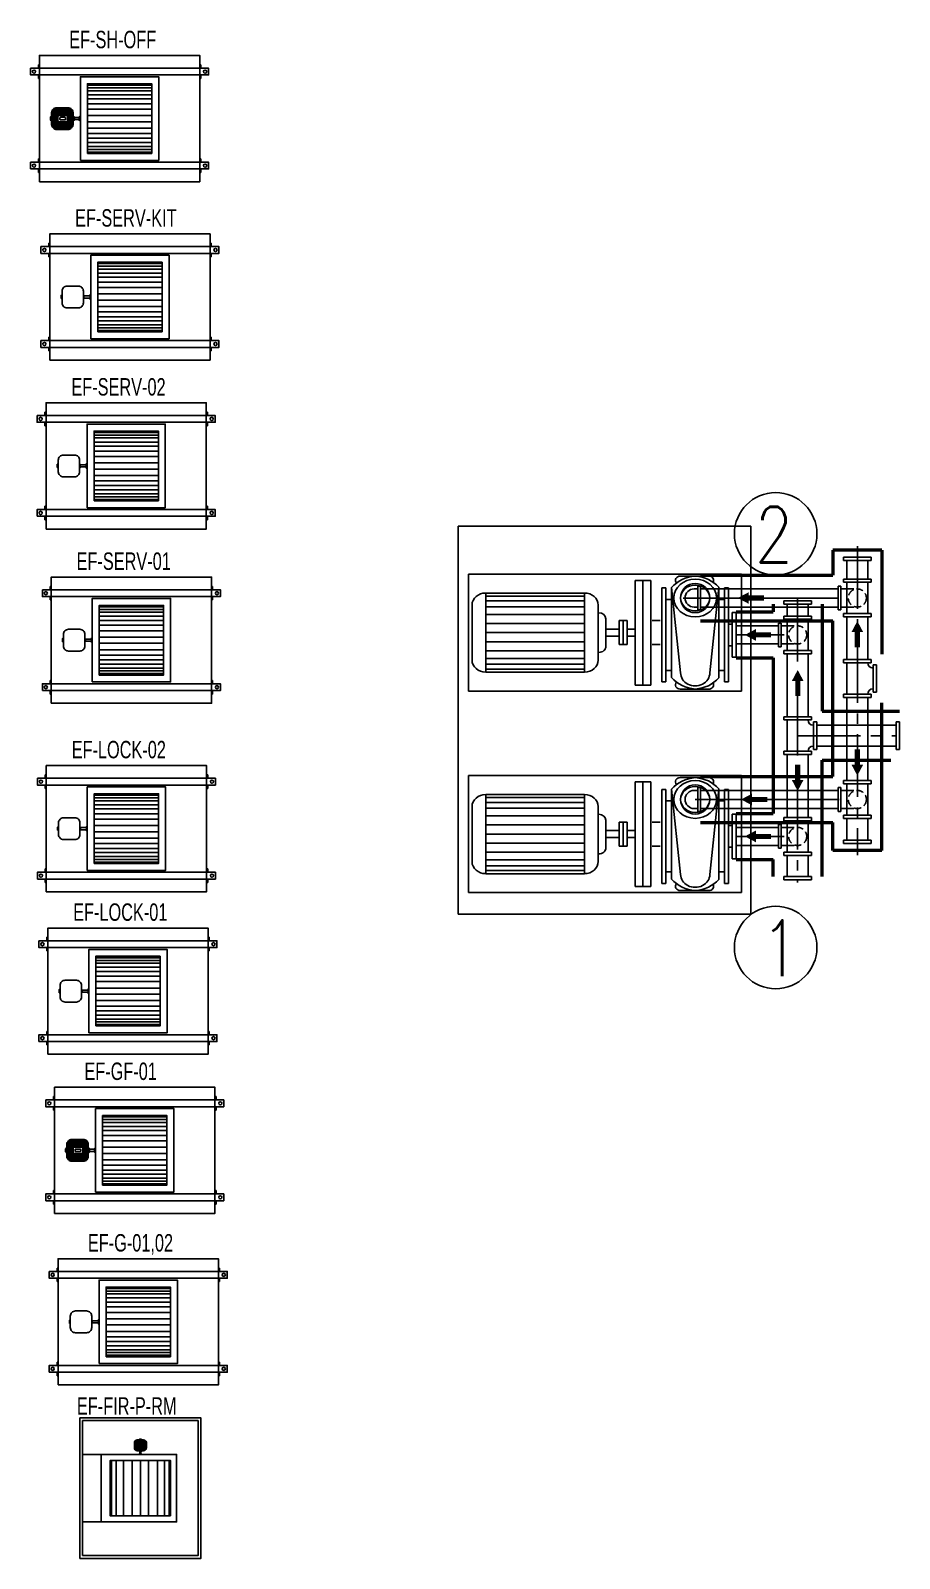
# Model space of a CAD drawing. Header units: millimetres. Extents: x -21221 to 1625077, y -149981 to 356550.
# Drawn here: x 283385 to 286503, y 142077 to 147560 of the extents above; entities that cross this region are included whole.
import ezdxf
from ezdxf.enums import TextEntityAlignment as Align

# ---------------------------------------------------------------- set-up
doc = ezdxf.new("R2010")
doc.units = ezdxf.units.MM
doc.header["$LTSCALE"] = 1000
doc.header["$MEASUREMENT"] = 0
for name, pattern in [('CENTER2', [1.125, 0.75, -0.125, 0.125, -0.125]), ('DASHED', [0.75, 0.5, -0.25]), ('HIDDEN', [0.375, 0.25, -0.125])]:
    doc.linetypes.add(name, pattern=pattern)
doc.layers.get('0').update_dxf_attribs({"linetype": 'CONTINUOUS'})
for name, color, linetype in [('12- EQUIPMENT HVAC', 12, 'CONTINUOUS'), ('40-SUPPLY-PIPE', 40, 'CONTINUOUS'), ('M-CWTR-PIPE-RPIP', 3, 'DASHED'), ('PIPE MAIN SUPPLY AXS', 9, 'CENTER2'), ('PIPE SUPPLY AXS', 9, 'CENTER2')]:
    doc.layers.add(name, color=color, linetype=linetype)
doc.layers.add('insulation', color=9, linetype='CONTINUOUS', lineweight=50)
doc.styles.add('ROMANS', font='romans.shx', dxfattribs={"width": 0.85})
doc.styles.add('TEXT-P', font='stencil.shx', dxfattribs={"height": 0.3})

# ---------------------------------------------------------------- blocks, each defined once
blk = doc.blocks.new('EF-FIR-P-RM')
at = {"color": 12}
for p, q in [((-19.7, 168.9), (-19.7, 138.5)), ((-19.4, 169.4), (-19.4, 138.1)), ((-17.6, 171.2), (-17.6, 136.2)), ((-17.2, 171.5), (-17.2, 136)), ((-15.4, 172.5), (-15.4, 135)), ((-15.1, 172.6), (-15.1, 134.8)), ((-13.2, 173.1), (-13.2, 134.3)), ((-12.9, 173.2), (-12.9, 134.3)), ((-11, 173.3), (-11, 134.2)), ((-10.7, 173.3), (-10.7, 134.2)), ((-8.9, 173.3), (-8.9, 134.2)), ((-8.5, 173.3), (-8.5, 134.2)), ((-6.7, 173.3), (-6.7, 134.2)), ((-6.4, 173.3), (-6.4, 134.2)), ((-4.5, 173.3), (-4.5, 160.8)), ((-4.2, 173.3), (-4.2, 160.9)), ((-2.3, 173.3), (-2.3, 160.9)), ((-2, 173.3), (-2, 160.9)), ((-0.2, 173.3), (-0.2, 160.9)), ((0.2, 173.3), (0.2, 160.9)), ((2, 173.3), (2, 160.9)), ((2.3, 173.3), (2.3, 160.9)), ((4.2, 173.3), (4.2, 160.9)), ((4.5, 173.3), (4.5, 160.8)), ((6.4, 173.3), (6.4, 134.2)), ((6.7, 173.3), (6.7, 134.2)), ((8.5, 173.3), (8.5, 134.2)), ((8.9, 173.3), (8.9, 134.2)), ((10.7, 173.3), (10.7, 134.2)), ((11, 173.3), (11, 134.2)), ((12.9, 173.2), (12.9, 134.3)), ((13.2, 173.1), (13.2, 134.3)), ((15.1, 172.6), (15.1, 134.8)), ((15.4, 172.5), (15.4, 135)), ((17.2, 171.5), (17.2, 136)), ((17.6, 171.2), (17.6, 136.2)), ((19.4, 169.4), (19.4, 138.1)), ((19.7, 168.9), (19.7, 138.5)), ((-140.8, -121.3), (-140.8, 121.3)), ((-4.5, 145.2), (-4.5, 134.2)), ((-4.2, 145.1), (-4.2, 134.2)), ((-2.3, 145.1), (-2.3, 134.2)), ((-2, 145.1), (-2, 134.2)), ((-2, 123.8), (-2, 131.6)), ((-0.2, 145.1), (-0.2, 134.2)), ((0.2, 145.1), (0.2, 134.2)), ((2, 145.1), (2, 134.2)), ((2, 123.8), (2, 131.6)), ((2.3, 145.1), (2.3, 134.2)), ((4.2, 145.1), (4.2, 134.2)), ((4.5, 145.2), (4.5, 134.2)), ((-103.7, -99.7), (-103.7, 99.7)), ((-86.6, -99.7), (-86.6, 99.7)), ((-61.1, -99.7), (-61.1, 99.7)), ((-29.5, -99.7), (-29.5, 99.7)), ((0, -99.7), (0, 99.7)), ((29.5, -99.7), (29.5, 99.7)), ((61.1, -99.7), (61.1, 99.7)), ((86.6, -99.7), (86.6, 99.7)), ((103.7, -99.7), (103.7, 99.7))]:
    blk.add_line(p, q, dxfattribs=at)
for points in [[(-217.2, -252.3), (217.2, -252.3), (217.2, 252.3), (-217.2, 252.3)], [(-207.2, -242.3), (207.2, -242.3), (207.2, 242.3), (-207.2, 242.3)], [(-4.4, 173.3), (-4.4, 174.8), (4.4, 174.8), (4.4, 173.3)], [(-3.2, 175.8), (-3.2, 174.8), (3.2, 174.8), (3.2, 175.8)], [(-4.4, 134.2), (-4.4, 132.7), (4.4, 132.7), (4.4, 134.2)], [(-4.4, 121.3), (-4.4, 122.7), (4.4, 122.7), (4.4, 121.3)], [(-3.2, 132.7), (-3.2, 131.6), (3.2, 131.6), (3.2, 132.7)], [(-3.2, 122.7), (-3.2, 123.8), (3.2, 123.8), (3.2, 122.7)], [(108, -99.7), (108, 99.7), (-108, 99.7), (-108, -99.7)]]:
    blk.add_lwpolyline(points, close=True, dxfattribs=at)
for points in [[(-21.5, 163.3), (-21.5, 144.2, 0.414214), (-11.5, 134.2), (11.5, 134.2, 0.414214), (21.5, 144.2), (21.5, 163.3, 0.414214), (11.5, 173.3), (-11.5, 173.3, 0.414214)], [(-6.4, 158.2), (-6.4, 147.8, 0.414214), (-3.6, 145.1), (3.6, 145.1, 0.414214), (6.4, 147.8), (6.4, 158.2, 0.414214), (3.6, 160.9), (-3.6, 160.9, 0.414214)], [(-2.6, 155.8), (-2.6, 150.2, 0.414214), (-1.2, 148.8), (1.2, 148.8, 0.414214), (2.6, 150.2), (2.6, 155.8, 0.414214), (1.2, 157.2), (-1.2, 157.2, 0.414214)]]:
    blk.add_lwpolyline(points, format="xyb", close=True, dxfattribs=at)
for points in [[(-217.2, 121.3), (-217.2, -121.3)], [(-207.2, -121.3), (129.6, -121.3), (129.6, 121.3), (-207.2, 121.3)]]:
    blk.add_lwpolyline(points, dxfattribs=at)
blk = doc.blocks.new('EF-G-01-02')
at = {"color": 12}
for p, q in [((-291.4, 180.9), (-291.4, 193.2)), ((-291.4, 193.2), (-287.5, 193.2)), ((291.4, 193.2), (287.5, 193.2)), ((291.4, 180.9), (291.4, 193.2)), ((-291.4, 156.6), (-291.4, 144.3)), ((-291.4, 144.3), (-287.5, 144.3)), ((-115.4, 120), (115.4, 120)), ((-115.4, 110.4), (115.4, 110.4)), ((291.4, 144.3), (287.5, 144.3)), ((291.4, 156.6), (291.4, 144.3)), ((-115.4, 100.2), (115.4, 100.2)), ((-115.4, 85.8), (115.4, 85.8)), ((-115.4, 70.8), (115.4, 70.8)), ((-143, 3.7), (-164.9, 3.7)), ((-115.4, 53.4), (115.4, 53.4)), ((-115.4, 34.1), (115.4, 34.1)), ((-115.4, 11.1), (115.4, 11.1)), ((-143, -3.7), (-164.9, -3.7)), ((-115.4, -11.1), (115.4, -11.1)), ((-115.4, -34.1), (115.4, -34.1)), ((-115.4, -53.4), (115.4, -53.4)), ((-115.4, -70.8), (115.4, -70.8)), ((-115.4, -85.8), (115.4, -85.8)), ((-115.4, -100.2), (115.4, -100.2)), ((-291.4, -156.6), (-291.4, -144.3)), ((-291.4, -144.3), (-287.5, -144.3)), ((-115.4, -110.4), (115.4, -110.4)), ((-115.4, -120), (115.4, -120)), ((291.4, -144.3), (287.5, -144.3)), ((291.4, -156.6), (291.4, -144.3)), ((-291.4, -180.9), (-291.4, -193.2)), ((-291.4, -193.2), (-287.5, -193.2)), ((291.4, -193.2), (287.5, -193.2)), ((291.4, -180.9), (291.4, -193.2))]:
    blk.add_line(p, q, dxfattribs=at)
for points in [[(-287.5, -226.6), (287.5, -226.6), (287.5, 226.6), (-287.5, 226.6)], [(-319.4, 180.9), (319.4, 180.9), (319.4, 156.6), (-319.4, 156.6)], [(-140.4, -150), (140.4, -150), (140.4, 150), (-140.4, 150)], [(-115.4, -125), (115.4, -125), (115.4, 125), (-115.4, 125)], [(-247.2, -5.8), (-245.3, -5.8), (-245.3, 5.8), (-247.2, 5.8)], [(-166.9, -5.8), (-164.9, -5.8), (-164.9, 5.8), (-166.9, 5.8)], [(-140.4, -8), (-143, -8), (-143, 8), (-140.4, 8)], [(-319.4, -180.9), (319.4, -180.9), (319.4, -156.6), (-319.4, -156.6)]]:
    blk.add_lwpolyline(points, close=True, dxfattribs=at)
blk.add_lwpolyline([(-225.5, -39.1), (-185.1, -39.1, 0.414214), (-166.9, -20.8), (-166.9, 20.8, 0.414214), (-185.1, 39.1), (-225.5, 39.1, 0.414214), (-243.7, 20.8), (-243.7, -20.8, 0.414214)], format="xyb", close=True, dxfattribs=at)
for centre in [(-306.9, 168.7), (306.9, 168.7), (-306.9, -168.7), (306.9, -168.7)]:
    blk.add_circle(centre, 5.7, dxfattribs=at)
blk = doc.blocks.new('EF-GF-01')
at = {"color": 12}
for p, q in [((-291.4, 180.9), (-291.4, 193.2)), ((-291.4, 193.2), (-287.5, 193.2)), ((291.4, 193.2), (287.5, 193.2)), ((291.4, 180.9), (291.4, 193.2)), ((-291.4, 156.6), (-291.4, 144.3)), ((-291.4, 144.3), (-287.5, 144.3)), ((-115.4, 120), (115.4, 120)), ((-115.4, 110.4), (115.4, 110.4)), ((291.4, 144.3), (287.5, 144.3)), ((291.4, 156.6), (291.4, 144.3)), ((-115.4, 100.2), (115.4, 100.2)), ((-115.4, 85.8), (115.4, 85.8)), ((-115.4, 70.8), (115.4, 70.8)), ((-243.7, 20.1), (-166.9, 20.1)), ((-243.7, 19.5), (-166.9, 19.5)), ((-243.7, 16.1), (-166.9, 16.1)), ((-243.7, 15.5), (-166.9, 15.5)), ((-243.7, 12.2), (-166.9, 12.2)), ((-243.7, 11.6), (-166.9, 11.6)), ((-243.7, 8.2), (-220.9, 8.2)), ((-243.7, 7.6), (-221.1, 7.6)), ((-243.7, 4.3), (-221.2, 4.3)), ((-243.7, 3.7), (-221.2, 3.7)), ((-243.7, 0.3), (-221.2, 0.3)), ((-243.5, 23.4), (-167, 23.4)), ((-243.4, 24), (-167.1, 24)), ((-242.5, 27.4), (-168.1, 27.4)), ((-242.2, 28), (-168.3, 28)), ((-240.4, 31.3), (-170.2, 31.3)), ((-239.9, 31.9), (-170.6, 31.9)), ((-236.6, 35.3), (-174, 35.3)), ((-235.8, 35.9), (-174.8, 35.9)), ((-187, 8.2), (-166.9, 8.2)), ((-186.8, 7.6), (-166.9, 7.6)), ((-186.7, 4.3), (-166.9, 4.3)), ((-186.7, 3.7), (-166.9, 3.7)), ((-186.7, 0.3), (-166.9, 0.3)), ((-145, 3.7), (-162.3, 3.7)), ((-115.4, 53.4), (115.4, 53.4)), ((-115.4, 34.1), (115.4, 34.1)), ((-115.4, 11.1), (115.4, 11.1)), ((-243.7, -0.3), (-221.2, -0.3)), ((-243.7, -3.7), (-221.2, -3.7)), ((-243.7, -4.3), (-221.2, -4.3)), ((-243.7, -7.6), (-221.1, -7.6)), ((-243.7, -8.2), (-220.9, -8.2)), ((-243.7, -11.6), (-166.9, -11.6)), ((-243.7, -12.2), (-166.9, -12.2)), ((-243.7, -15.5), (-166.9, -15.5)), ((-243.7, -16.1), (-166.9, -16.1)), ((-243.7, -19.5), (-166.9, -19.5)), ((-243.7, -20.1), (-166.9, -20.1)), ((-243.5, -23.4), (-167, -23.4)), ((-243.4, -24), (-167.1, -24)), ((-242.5, -27.4), (-168.1, -27.4)), ((-242.2, -28), (-168.3, -28)), ((-240.4, -31.3), (-170.2, -31.3)), ((-239.9, -31.9), (-170.6, -31.9)), ((-236.6, -35.3), (-174, -35.3)), ((-235.8, -35.9), (-174.8, -35.9)), ((-187, -8.2), (-166.9, -8.2)), ((-186.8, -7.6), (-166.9, -7.6)), ((-186.7, -0.3), (-166.9, -0.3)), ((-186.7, -3.7), (-166.9, -3.7)), ((-186.7, -4.3), (-166.9, -4.3)), ((-145, -3.7), (-162.3, -3.7)), ((-115.4, -11.1), (115.4, -11.1)), ((-115.4, -34.1), (115.4, -34.1)), ((-115.4, -53.4), (115.4, -53.4)), ((-115.4, -70.8), (115.4, -70.8)), ((-115.4, -85.8), (115.4, -85.8)), ((-115.4, -100.2), (115.4, -100.2)), ((-291.4, -156.6), (-291.4, -144.3)), ((-291.4, -144.3), (-287.5, -144.3)), ((-115.4, -110.4), (115.4, -110.4)), ((-115.4, -120), (115.4, -120)), ((291.4, -144.3), (287.5, -144.3)), ((291.4, -156.6), (291.4, -144.3)), ((-291.4, -180.9), (-291.4, -193.2)), ((-291.4, -193.2), (-287.5, -193.2)), ((291.4, -193.2), (287.5, -193.2)), ((291.4, -180.9), (291.4, -193.2))]:
    blk.add_line(p, q, dxfattribs=at)
for points in [[(-287.5, -226.6), (287.5, -226.6), (287.5, 226.6), (-287.5, 226.6)], [(-319.4, 180.9), (319.4, 180.9), (319.4, 156.6), (-319.4, 156.6)], [(-140.4, -150), (140.4, -150), (140.4, 150), (-140.4, 150)], [(-115.4, -125), (115.4, -125), (115.4, 125), (-115.4, 125)], [(-248.3, -5.8), (-246.4, -5.8), (-246.4, 5.8), (-248.3, 5.8)], [(-243.7, -8), (-246.4, -8), (-246.4, 8), (-243.7, 8)], [(-166.9, -8), (-164.2, -8), (-164.2, 8), (-166.9, 8)], [(-164.2, -5.8), (-162.3, -5.8), (-162.3, 5.8), (-164.2, 5.8)], [(-143, -5.8), (-145, -5.8), (-145, 5.8), (-143, 5.8)], [(-140.4, -8), (-143, -8), (-143, 8), (-140.4, 8)], [(-319.4, -180.9), (319.4, -180.9), (319.4, -156.6), (-319.4, -156.6)]]:
    blk.add_lwpolyline(points, close=True, dxfattribs=at)
for points in [[(-225.5, -39.1), (-185.1, -39.1, 0.414214), (-166.9, -20.8), (-166.9, 20.8, 0.414214), (-185.1, 39.1), (-225.5, 39.1, 0.414214), (-243.7, 20.8), (-243.7, -20.8, 0.414214)], [(-216.2, -11.6), (-191.7, -11.6, 0.414214), (-186.7, -6.6), (-186.7, 6.6, 0.414214), (-191.7, 11.6), (-216.2, 11.6, 0.414214), (-221.2, 6.6), (-221.2, -6.6, 0.414214)], [(-211.9, -4.7), (-196, -4.7, 0.414214), (-193.5, -2.2), (-193.5, 2.2, 0.414214), (-196, 4.7), (-211.9, 4.7, 0.414214), (-214.4, 2.2), (-214.4, -2.2, 0.414214)]]:
    blk.add_lwpolyline(points, format="xyb", close=True, dxfattribs=at)
for centre in [(-306.9, 168.7), (306.9, 168.7), (-306.9, -168.7), (306.9, -168.7)]:
    blk.add_circle(centre, 5.7, dxfattribs=at)
blk = doc.blocks.new('EF-LOCK-01')
at = {"color": 12}
for p, q in [((-291.4, 180.9), (-291.4, 193.2)), ((-291.4, 193.2), (-287.5, 193.2)), ((291.4, 193.2), (287.5, 193.2)), ((291.4, 180.9), (291.4, 193.2)), ((-291.4, 156.6), (-291.4, 144.3)), ((-291.4, 144.3), (-287.5, 144.3)), ((-115.4, 120), (115.4, 120)), ((-115.4, 110.4), (115.4, 110.4)), ((291.4, 144.3), (287.5, 144.3)), ((291.4, 156.6), (291.4, 144.3)), ((-115.4, 100.2), (115.4, 100.2)), ((-115.4, 85.8), (115.4, 85.8)), ((-115.4, 70.8), (115.4, 70.8)), ((-143, 3.7), (-164.9, 3.7)), ((-115.4, 53.4), (115.4, 53.4)), ((-115.4, 34.1), (115.4, 34.1)), ((-115.4, 11.1), (115.4, 11.1)), ((-143, -3.7), (-164.9, -3.7)), ((-115.4, -11.1), (115.4, -11.1)), ((-115.4, -34.1), (115.4, -34.1)), ((-115.4, -53.4), (115.4, -53.4)), ((-115.4, -70.8), (115.4, -70.8)), ((-115.4, -85.8), (115.4, -85.8)), ((-115.4, -100.2), (115.4, -100.2)), ((-291.4, -156.6), (-291.4, -144.3)), ((-291.4, -144.3), (-287.5, -144.3)), ((-115.4, -110.4), (115.4, -110.4)), ((-115.4, -120), (115.4, -120)), ((291.4, -144.3), (287.5, -144.3)), ((291.4, -156.6), (291.4, -144.3)), ((-291.4, -180.9), (-291.4, -193.2)), ((-291.4, -193.2), (-287.5, -193.2)), ((291.4, -193.2), (287.5, -193.2)), ((291.4, -180.9), (291.4, -193.2))]:
    blk.add_line(p, q, dxfattribs=at)
for points in [[(-287.5, -226.6), (287.5, -226.6), (287.5, 226.6), (-287.5, 226.6)], [(-319.4, 180.9), (319.4, 180.9), (319.4, 156.6), (-319.4, 156.6)], [(-140.4, -150), (140.4, -150), (140.4, 150), (-140.4, 150)], [(-115.4, -125), (115.4, -125), (115.4, 125), (-115.4, 125)], [(-247.2, -5.8), (-245.3, -5.8), (-245.3, 5.8), (-247.2, 5.8)], [(-166.9, -5.8), (-164.9, -5.8), (-164.9, 5.8), (-166.9, 5.8)], [(-140.4, -8), (-143, -8), (-143, 8), (-140.4, 8)], [(-319.4, -180.9), (319.4, -180.9), (319.4, -156.6), (-319.4, -156.6)]]:
    blk.add_lwpolyline(points, close=True, dxfattribs=at)
blk.add_lwpolyline([(-225.5, -39.1), (-185.1, -39.1, 0.414214), (-166.9, -20.8), (-166.9, 20.8, 0.414214), (-185.1, 39.1), (-225.5, 39.1, 0.414214), (-243.7, 20.8), (-243.7, -20.8, 0.414214)], format="xyb", close=True, dxfattribs=at)
for centre in [(-306.9, 168.7), (306.9, 168.7), (-306.9, -168.7), (306.9, -168.7)]:
    blk.add_circle(centre, 5.7, dxfattribs=at)
blk = doc.blocks.new('EF-LOCK-02')
at = {"color": 12}
for p, q in [((-291.4, 180.9), (-291.4, 193.2)), ((-291.4, 193.2), (-287.5, 193.2)), ((291.4, 193.2), (287.5, 193.2)), ((291.4, 180.9), (291.4, 193.2)), ((-291.4, 156.6), (-291.4, 144.3)), ((-291.4, 144.3), (-287.5, 144.3)), ((-115.4, 120), (115.4, 120)), ((-115.4, 110.4), (115.4, 110.4)), ((291.4, 144.3), (287.5, 144.3)), ((291.4, 156.6), (291.4, 144.3)), ((-115.4, 100.2), (115.4, 100.2)), ((-115.4, 85.8), (115.4, 85.8)), ((-115.4, 70.8), (115.4, 70.8)), ((-143, 3.7), (-164.9, 3.7)), ((-115.4, 53.4), (115.4, 53.4)), ((-115.4, 34.1), (115.4, 34.1)), ((-115.4, 11.1), (115.4, 11.1)), ((-143, -3.7), (-164.9, -3.7)), ((-115.4, -11.1), (115.4, -11.1)), ((-115.4, -34.1), (115.4, -34.1)), ((-115.4, -53.4), (115.4, -53.4)), ((-115.4, -70.8), (115.4, -70.8)), ((-115.4, -85.8), (115.4, -85.8)), ((-115.4, -100.2), (115.4, -100.2)), ((-291.4, -156.6), (-291.4, -144.3)), ((-291.4, -144.3), (-287.5, -144.3)), ((-115.4, -110.4), (115.4, -110.4)), ((-115.4, -120), (115.4, -120)), ((291.4, -144.3), (287.5, -144.3)), ((291.4, -156.6), (291.4, -144.3)), ((-291.4, -180.9), (-291.4, -193.2)), ((-291.4, -193.2), (-287.5, -193.2)), ((291.4, -193.2), (287.5, -193.2)), ((291.4, -180.9), (291.4, -193.2))]:
    blk.add_line(p, q, dxfattribs=at)
for points in [[(-287.5, -226.6), (287.5, -226.6), (287.5, 226.6), (-287.5, 226.6)], [(-319.4, 180.9), (319.4, 180.9), (319.4, 156.6), (-319.4, 156.6)], [(-140.4, -150), (140.4, -150), (140.4, 150), (-140.4, 150)], [(-115.4, -125), (115.4, -125), (115.4, 125), (-115.4, 125)], [(-247.2, -5.8), (-245.3, -5.8), (-245.3, 5.8), (-247.2, 5.8)], [(-166.9, -5.8), (-164.9, -5.8), (-164.9, 5.8), (-166.9, 5.8)], [(-140.4, -8), (-143, -8), (-143, 8), (-140.4, 8)], [(-319.4, -180.9), (319.4, -180.9), (319.4, -156.6), (-319.4, -156.6)]]:
    blk.add_lwpolyline(points, close=True, dxfattribs=at)
blk.add_lwpolyline([(-225.5, -39.1), (-185.1, -39.1, 0.414214), (-166.9, -20.8), (-166.9, 20.8, 0.414214), (-185.1, 39.1), (-225.5, 39.1, 0.414214), (-243.7, 20.8), (-243.7, -20.8, 0.414214)], format="xyb", close=True, dxfattribs=at)
for centre in [(-306.9, 168.7), (306.9, 168.7), (-306.9, -168.7), (306.9, -168.7)]:
    blk.add_circle(centre, 5.7, dxfattribs=at)
blk = doc.blocks.new('EF-SERV-01')
at = {"color": 12}
for p, q in [((-291.4, 180.9), (-291.4, 193.2)), ((-291.4, 193.2), (-287.5, 193.2)), ((291.4, 193.2), (287.5, 193.2)), ((291.4, 180.9), (291.4, 193.2)), ((-291.4, 156.6), (-291.4, 144.3)), ((-291.4, 144.3), (-287.5, 144.3)), ((-115.4, 120), (115.4, 120)), ((-115.4, 110.4), (115.4, 110.4)), ((291.4, 144.3), (287.5, 144.3)), ((291.4, 156.6), (291.4, 144.3)), ((-115.4, 100.2), (115.4, 100.2)), ((-115.4, 85.8), (115.4, 85.8)), ((-115.4, 70.8), (115.4, 70.8)), ((-143, 3.7), (-164.9, 3.7)), ((-115.4, 53.4), (115.4, 53.4)), ((-115.4, 34.1), (115.4, 34.1)), ((-115.4, 11.1), (115.4, 11.1)), ((-143, -3.7), (-164.9, -3.7)), ((-115.4, -11.1), (115.4, -11.1)), ((-115.4, -34.1), (115.4, -34.1)), ((-115.4, -53.4), (115.4, -53.4)), ((-115.4, -70.8), (115.4, -70.8)), ((-115.4, -85.8), (115.4, -85.8)), ((-115.4, -100.2), (115.4, -100.2)), ((-291.4, -156.6), (-291.4, -144.3)), ((-291.4, -144.3), (-287.5, -144.3)), ((-115.4, -110.4), (115.4, -110.4)), ((-115.4, -120), (115.4, -120)), ((291.4, -144.3), (287.5, -144.3)), ((291.4, -156.6), (291.4, -144.3)), ((-291.4, -180.9), (-291.4, -193.2)), ((-291.4, -193.2), (-287.5, -193.2)), ((291.4, -193.2), (287.5, -193.2)), ((291.4, -180.9), (291.4, -193.2))]:
    blk.add_line(p, q, dxfattribs=at)
for points in [[(-287.5, -226.6), (287.5, -226.6), (287.5, 226.6), (-287.5, 226.6)], [(-319.4, 180.9), (319.4, 180.9), (319.4, 156.6), (-319.4, 156.6)], [(-140.4, -150), (140.4, -150), (140.4, 150), (-140.4, 150)], [(-115.4, -125), (115.4, -125), (115.4, 125), (-115.4, 125)], [(-247.2, -5.8), (-245.3, -5.8), (-245.3, 5.8), (-247.2, 5.8)], [(-166.9, -5.8), (-164.9, -5.8), (-164.9, 5.8), (-166.9, 5.8)], [(-140.4, -8), (-143, -8), (-143, 8), (-140.4, 8)], [(-319.4, -180.9), (319.4, -180.9), (319.4, -156.6), (-319.4, -156.6)]]:
    blk.add_lwpolyline(points, close=True, dxfattribs=at)
blk.add_lwpolyline([(-225.5, -39.1), (-185.1, -39.1, 0.414214), (-166.9, -20.8), (-166.9, 20.8, 0.414214), (-185.1, 39.1), (-225.5, 39.1, 0.414214), (-243.7, 20.8), (-243.7, -20.8, 0.414214)], format="xyb", close=True, dxfattribs=at)
for centre in [(-306.9, 168.7), (306.9, 168.7), (-306.9, -168.7), (306.9, -168.7)]:
    blk.add_circle(centre, 5.7, dxfattribs=at)
blk = doc.blocks.new('EF-SERV-02')
at = {"color": 12}
for p, q in [((-291.4, 180.9), (-291.4, 193.2)), ((-291.4, 193.2), (-287.5, 193.2)), ((291.4, 193.2), (287.5, 193.2)), ((291.4, 180.9), (291.4, 193.2)), ((-291.4, 156.6), (-291.4, 144.3)), ((-291.4, 144.3), (-287.5, 144.3)), ((-115.4, 120), (115.4, 120)), ((-115.4, 110.4), (115.4, 110.4)), ((291.4, 144.3), (287.5, 144.3)), ((291.4, 156.6), (291.4, 144.3)), ((-115.4, 100.2), (115.4, 100.2)), ((-115.4, 85.8), (115.4, 85.8)), ((-115.4, 70.8), (115.4, 70.8)), ((-143, 3.7), (-164.9, 3.7)), ((-115.4, 53.4), (115.4, 53.4)), ((-115.4, 34.1), (115.4, 34.1)), ((-115.4, 11.1), (115.4, 11.1)), ((-143, -3.7), (-164.9, -3.7)), ((-115.4, -11.1), (115.4, -11.1)), ((-115.4, -34.1), (115.4, -34.1)), ((-115.4, -53.4), (115.4, -53.4)), ((-115.4, -70.8), (115.4, -70.8)), ((-115.4, -85.8), (115.4, -85.8)), ((-115.4, -100.2), (115.4, -100.2)), ((-291.4, -156.6), (-291.4, -144.3)), ((-291.4, -144.3), (-287.5, -144.3)), ((-115.4, -110.4), (115.4, -110.4)), ((-115.4, -120), (115.4, -120)), ((291.4, -144.3), (287.5, -144.3)), ((291.4, -156.6), (291.4, -144.3)), ((-291.4, -180.9), (-291.4, -193.2)), ((-291.4, -193.2), (-287.5, -193.2)), ((291.4, -193.2), (287.5, -193.2)), ((291.4, -180.9), (291.4, -193.2))]:
    blk.add_line(p, q, dxfattribs=at)
for points in [[(-287.5, -226.6), (287.5, -226.6), (287.5, 226.6), (-287.5, 226.6)], [(-319.4, 180.9), (319.4, 180.9), (319.4, 156.6), (-319.4, 156.6)], [(-140.4, -150), (140.4, -150), (140.4, 150), (-140.4, 150)], [(-115.4, -125), (115.4, -125), (115.4, 125), (-115.4, 125)], [(-247.2, -5.8), (-245.3, -5.8), (-245.3, 5.8), (-247.2, 5.8)], [(-166.9, -5.8), (-164.9, -5.8), (-164.9, 5.8), (-166.9, 5.8)], [(-140.4, -8), (-143, -8), (-143, 8), (-140.4, 8)], [(-319.4, -180.9), (319.4, -180.9), (319.4, -156.6), (-319.4, -156.6)]]:
    blk.add_lwpolyline(points, close=True, dxfattribs=at)
blk.add_lwpolyline([(-225.5, -39.1), (-185.1, -39.1, 0.414214), (-166.9, -20.8), (-166.9, 20.8, 0.414214), (-185.1, 39.1), (-225.5, 39.1, 0.414214), (-243.7, 20.8), (-243.7, -20.8, 0.414214)], format="xyb", close=True, dxfattribs=at)
for centre in [(-306.9, 168.7), (306.9, 168.7), (-306.9, -168.7), (306.9, -168.7)]:
    blk.add_circle(centre, 5.7, dxfattribs=at)
blk = doc.blocks.new('EF-SERV-KIT')
at = {"color": 12}
for p, q in [((-291.4, 180.9), (-291.4, 193.2)), ((-291.4, 193.2), (-287.5, 193.2)), ((291.4, 193.2), (287.5, 193.2)), ((291.4, 180.9), (291.4, 193.2)), ((-291.4, 156.6), (-291.4, 144.3)), ((-291.4, 144.3), (-287.5, 144.3)), ((-115.4, 120), (115.4, 120)), ((-115.4, 110.4), (115.4, 110.4)), ((291.4, 144.3), (287.5, 144.3)), ((291.4, 156.6), (291.4, 144.3)), ((-115.4, 100.2), (115.4, 100.2)), ((-115.4, 85.8), (115.4, 85.8)), ((-115.4, 70.8), (115.4, 70.8)), ((-143, 3.7), (-164.9, 3.7)), ((-115.4, 53.4), (115.4, 53.4)), ((-115.4, 34.1), (115.4, 34.1)), ((-115.4, 11.1), (115.4, 11.1)), ((-143, -3.7), (-164.9, -3.7)), ((-115.4, -11.1), (115.4, -11.1)), ((-115.4, -34.1), (115.4, -34.1)), ((-115.4, -53.4), (115.4, -53.4)), ((-115.4, -70.8), (115.4, -70.8)), ((-115.4, -85.8), (115.4, -85.8)), ((-115.4, -100.2), (115.4, -100.2)), ((-291.4, -156.6), (-291.4, -144.3)), ((-291.4, -144.3), (-287.5, -144.3)), ((-115.4, -110.4), (115.4, -110.4)), ((-115.4, -120), (115.4, -120)), ((291.4, -144.3), (287.5, -144.3)), ((291.4, -156.6), (291.4, -144.3)), ((-291.4, -180.9), (-291.4, -193.2)), ((-291.4, -193.2), (-287.5, -193.2)), ((291.4, -193.2), (287.5, -193.2)), ((291.4, -180.9), (291.4, -193.2))]:
    blk.add_line(p, q, dxfattribs=at)
for points in [[(-287.5, -226.6), (287.5, -226.6), (287.5, 226.6), (-287.5, 226.6)], [(-319.4, 180.9), (319.4, 180.9), (319.4, 156.6), (-319.4, 156.6)], [(-140.4, -150), (140.4, -150), (140.4, 150), (-140.4, 150)], [(-115.4, -125), (115.4, -125), (115.4, 125), (-115.4, 125)], [(-247.2, -5.8), (-245.3, -5.8), (-245.3, 5.8), (-247.2, 5.8)], [(-166.9, -5.8), (-164.9, -5.8), (-164.9, 5.8), (-166.9, 5.8)], [(-140.4, -8), (-143, -8), (-143, 8), (-140.4, 8)], [(-319.4, -180.9), (319.4, -180.9), (319.4, -156.6), (-319.4, -156.6)]]:
    blk.add_lwpolyline(points, close=True, dxfattribs=at)
blk.add_lwpolyline([(-225.5, -39.1), (-185.1, -39.1, 0.414214), (-166.9, -20.8), (-166.9, 20.8, 0.414214), (-185.1, 39.1), (-225.5, 39.1, 0.414214), (-243.7, 20.8), (-243.7, -20.8, 0.414214)], format="xyb", close=True, dxfattribs=at)
for centre in [(-306.9, 168.7), (306.9, 168.7), (-306.9, -168.7), (306.9, -168.7)]:
    blk.add_circle(centre, 5.7, dxfattribs=at)
blk = doc.blocks.new('EF-SH-OFF')
at = {"color": 12}
for p, q in [((-291.4, 180.9), (-291.4, 193.2)), ((-291.4, 193.2), (-287.5, 193.2)), ((291.4, 193.2), (287.5, 193.2)), ((291.4, 180.9), (291.4, 193.2)), ((-291.4, 156.6), (-291.4, 144.3)), ((-291.4, 144.3), (-287.5, 144.3)), ((-115.4, 120), (115.4, 120)), ((-115.4, 110.4), (115.4, 110.4)), ((291.4, 144.3), (287.5, 144.3)), ((291.4, 156.6), (291.4, 144.3)), ((-115.4, 100.2), (115.4, 100.2)), ((-115.4, 85.8), (115.4, 85.8)), ((-115.4, 70.8), (115.4, 70.8)), ((-243.7, 20.1), (-166.9, 20.1)), ((-243.7, 19.5), (-166.9, 19.5)), ((-243.7, 16.1), (-166.9, 16.1)), ((-243.7, 15.5), (-166.9, 15.5)), ((-243.7, 12.2), (-166.9, 12.2)), ((-243.7, 11.6), (-166.9, 11.6)), ((-243.7, 8.2), (-220.9, 8.2)), ((-243.7, 7.6), (-221.1, 7.6)), ((-243.7, 4.3), (-221.2, 4.3)), ((-243.7, 3.7), (-221.2, 3.7)), ((-243.7, 0.3), (-221.2, 0.3)), ((-243.5, 23.4), (-167, 23.4)), ((-243.4, 24), (-167.1, 24)), ((-242.5, 27.4), (-168.1, 27.4)), ((-242.2, 28), (-168.3, 28)), ((-240.4, 31.3), (-170.2, 31.3)), ((-239.9, 31.9), (-170.6, 31.9)), ((-236.6, 35.3), (-174, 35.3)), ((-235.8, 35.9), (-174.8, 35.9)), ((-187, 8.2), (-166.9, 8.2)), ((-186.8, 7.6), (-166.9, 7.6)), ((-186.7, 4.3), (-166.9, 4.3)), ((-186.7, 3.7), (-166.9, 3.7)), ((-186.7, 0.3), (-166.9, 0.3)), ((-145, 3.7), (-162.3, 3.7)), ((-115.4, 53.4), (115.4, 53.4)), ((-115.4, 34.1), (115.4, 34.1)), ((-115.4, 11.1), (115.4, 11.1)), ((-243.7, -0.3), (-221.2, -0.3)), ((-243.7, -3.7), (-221.2, -3.7)), ((-243.7, -4.3), (-221.2, -4.3)), ((-243.7, -7.6), (-221.1, -7.6)), ((-243.7, -8.2), (-220.9, -8.2)), ((-243.7, -11.6), (-166.9, -11.6)), ((-243.7, -12.2), (-166.9, -12.2)), ((-243.7, -15.5), (-166.9, -15.5)), ((-243.7, -16.1), (-166.9, -16.1)), ((-243.7, -19.5), (-166.9, -19.5)), ((-243.7, -20.1), (-166.9, -20.1)), ((-243.5, -23.4), (-167, -23.4)), ((-243.4, -24), (-167.1, -24)), ((-242.5, -27.4), (-168.1, -27.4)), ((-242.2, -28), (-168.3, -28)), ((-240.4, -31.3), (-170.2, -31.3)), ((-239.9, -31.9), (-170.6, -31.9)), ((-236.6, -35.3), (-174, -35.3)), ((-235.8, -35.9), (-174.8, -35.9)), ((-187, -8.2), (-166.9, -8.2)), ((-186.8, -7.6), (-166.9, -7.6)), ((-186.7, -0.3), (-166.9, -0.3)), ((-186.7, -3.7), (-166.9, -3.7)), ((-186.7, -4.3), (-166.9, -4.3)), ((-145, -3.7), (-162.3, -3.7)), ((-115.4, -11.1), (115.4, -11.1)), ((-115.4, -34.1), (115.4, -34.1)), ((-115.4, -53.4), (115.4, -53.4)), ((-115.4, -70.8), (115.4, -70.8)), ((-115.4, -85.8), (115.4, -85.8)), ((-115.4, -100.2), (115.4, -100.2)), ((-291.4, -156.6), (-291.4, -144.3)), ((-291.4, -144.3), (-287.5, -144.3)), ((-115.4, -110.4), (115.4, -110.4)), ((-115.4, -120), (115.4, -120)), ((291.4, -144.3), (287.5, -144.3)), ((291.4, -156.6), (291.4, -144.3)), ((-291.4, -180.9), (-291.4, -193.2)), ((-291.4, -193.2), (-287.5, -193.2)), ((291.4, -193.2), (287.5, -193.2)), ((291.4, -180.9), (291.4, -193.2))]:
    blk.add_line(p, q, dxfattribs=at)
for points in [[(-287.5, -226.6), (287.5, -226.6), (287.5, 226.6), (-287.5, 226.6)], [(-319.4, 180.9), (319.4, 180.9), (319.4, 156.6), (-319.4, 156.6)], [(-140.4, -150), (140.4, -150), (140.4, 150), (-140.4, 150)], [(-115.4, -125), (115.4, -125), (115.4, 125), (-115.4, 125)], [(-248.3, -5.8), (-246.4, -5.8), (-246.4, 5.8), (-248.3, 5.8)], [(-243.7, -8), (-246.4, -8), (-246.4, 8), (-243.7, 8)], [(-166.9, -8), (-164.2, -8), (-164.2, 8), (-166.9, 8)], [(-164.2, -5.8), (-162.3, -5.8), (-162.3, 5.8), (-164.2, 5.8)], [(-143, -5.8), (-145, -5.8), (-145, 5.8), (-143, 5.8)], [(-140.4, -8), (-143, -8), (-143, 8), (-140.4, 8)], [(-319.4, -180.9), (319.4, -180.9), (319.4, -156.6), (-319.4, -156.6)]]:
    blk.add_lwpolyline(points, close=True, dxfattribs=at)
for points in [[(-225.5, -39.1), (-185.1, -39.1, 0.414214), (-166.9, -20.8), (-166.9, 20.8, 0.414214), (-185.1, 39.1), (-225.5, 39.1, 0.414214), (-243.7, 20.8), (-243.7, -20.8, 0.414214)], [(-216.2, -11.6), (-191.7, -11.6, 0.414214), (-186.7, -6.6), (-186.7, 6.6, 0.414214), (-191.7, 11.6), (-216.2, 11.6, 0.414214), (-221.2, 6.6), (-221.2, -6.6, 0.414214)], [(-211.9, -4.7), (-196, -4.7, 0.414214), (-193.5, -2.2), (-193.5, 2.2, 0.414214), (-196, 4.7), (-211.9, 4.7, 0.414214), (-214.4, 2.2), (-214.4, -2.2, 0.414214)]]:
    blk.add_lwpolyline(points, format="xyb", close=True, dxfattribs=at)
for centre in [(-306.9, 168.7), (306.9, 168.7), (-306.9, -168.7), (306.9, -168.7)]:
    blk.add_circle(centre, 5.7, dxfattribs=at)
blk = doc.blocks.new('PIPUP')
at = {"color": 10, "linetype": 'Continuous'}
blk.add_circle((0, 0), 0.5, dxfattribs=at)
blk = doc.blocks.new('A$C53111CE1')
at = {"color": 10}
for p, q in [((0, 1.05), (0, 0)), ((1.3924, 1.05), (0, 1.05)), ((1.3924, 1.05), (1.3924, 0)), ((0.0775, 0.0325), (0.0775, 1.0125)), ((0.0775, 1.0125), (0.4975, 1.0125)), ((0.1887, 0.9998), (0.3863, 0.9998)), ((0.4975, 1.0125), (0.4975, 0.0325)), ((0.8006, 0.0325), (0.8006, 1.0125)), ((0.8006, 1.0125), (1.2206, 1.0125)), ((0.9118, 0.9998), (1.1095, 0.9998)), ((1.2206, 1.0125), (1.2206, 0.0325)), ((0.1454, 0.9508), (0.4296, 0.9508)), ((0.1454, 0.5961), (0.1454, 0.9508)), ((0.1564, 0.5961), (0.1564, 0.9508)), ((0.1741, 0.5961), (0.1741, 0.9508)), ((0.1946, 0.5961), (0.1946, 0.9508)), ((0.2225, 0.5961), (0.2225, 0.9508)), ((0.2543, 0.5961), (0.2543, 0.9508)), ((0.2875, 0.5961), (0.2875, 0.9508)), ((0.3207, 0.5961), (0.3207, 0.9508)), ((0.3525, 0.5961), (0.3525, 0.9508)), ((0.3804, 0.5961), (0.3804, 0.9508)), ((0.4009, 0.5961), (0.4009, 0.9508)), ((0.4186, 0.5961), (0.4186, 0.9508)), ((0.4296, 0.5961), (0.4296, 0.9508)), ((0.8686, 0.9508), (1.1527, 0.9508)), ((0.8686, 0.5961), (0.8686, 0.9508)), ((0.8795, 0.5961), (0.8795, 0.9508)), ((0.8972, 0.5961), (0.8972, 0.9508)), ((0.9177, 0.5961), (0.9177, 0.9508)), ((0.9457, 0.5961), (0.9457, 0.9508)), ((0.9775, 0.5961), (0.9775, 0.9508)), ((1.0106, 0.5961), (1.0106, 0.9508)), ((1.0438, 0.5961), (1.0438, 0.9508)), ((1.0756, 0.5961), (1.0756, 0.9508)), ((1.1036, 0.5961), (1.1036, 0.9508)), ((1.1241, 0.5961), (1.1241, 0.9508)), ((1.1417, 0.5961), (1.1417, 0.9508)), ((1.1527, 0.5961), (1.1527, 0.9508)), ((0.1454, 0.5961), (0.4296, 0.5961)), ((0.8686, 0.5961), (1.1527, 0.5961)), ((0.1887, 0.5471), (0.3863, 0.5471)), ((0.2381, 0.5198), (0.3369, 0.5198)), ((0.2751, 0.4717), (0.2751, 0.5198)), ((0.2999, 0.4717), (0.2999, 0.5198)), ((0.9118, 0.5471), (1.1095, 0.5471)), ((0.9612, 0.5198), (1.0601, 0.5198)), ((0.9983, 0.4717), (0.9983, 0.5198)), ((1.023, 0.4717), (1.023, 0.5198)), ((0.3307, 0.4717), (0.2443, 0.4717)), ((0.2443, 0.4437), (0.2443, 0.4717)), ((0.3307, 0.4577), (0.2443, 0.4577)), ((0.3307, 0.4437), (0.2443, 0.4437)), ((0.2751, 0.4146), (0.2751, 0.4437)), ((0.2999, 0.4146), (0.2999, 0.4437)), ((0.3307, 0.4437), (0.3307, 0.4717)), ((1.0539, 0.4717), (0.9674, 0.4717)), ((0.9674, 0.4437), (0.9674, 0.4717)), ((1.0539, 0.4577), (0.9674, 0.4577)), ((1.0539, 0.4437), (0.9674, 0.4437)), ((0.9983, 0.4146), (0.9983, 0.4437)), ((1.023, 0.4146), (1.023, 0.4437)), ((1.0539, 0.4437), (1.0539, 0.4717)), ((0.4746, 0.4146), (0.0989, 0.4146)), ((0.0989, 0.3586), (0.0989, 0.4146)), ((0.4746, 0.3866), (0.0989, 0.3866)), ((0.4746, 0.3586), (0.4746, 0.4146)), ((1.1977, 0.4146), (0.8221, 0.4146)), ((0.8221, 0.3586), (0.8221, 0.4146)), ((1.1977, 0.3866), (0.8221, 0.3866)), ((1.1977, 0.3586), (1.1977, 0.4146)), ((0.4746, 0.3586), (0.0989, 0.3586)), ((0.2443, 0.3253), (0.2443, 0.3533)), ((0.3307, 0.3253), (0.3307, 0.3533)), ((1.1977, 0.3586), (0.8221, 0.3586)), ((0.9674, 0.3253), (0.9674, 0.3533)), ((1.0539, 0.3253), (1.0539, 0.3533)), ((0.1105, 0.3187), (0.4478, 0.3187)), ((0.1105, 0.3187), (0.1105, 0.3047)), ((0.1105, 0.3047), (0.4478, 0.3047)), ((0.4489, 0.2837), (0.1261, 0.2837)), ((0.1427, 0.2517), (0.4489, 0.2837)), ((0.1519, 0.284), (0.1519, 0.3047)), ((0.4064, 0.284), (0.4064, 0.3047)), ((0.4478, 0.3187), (0.4478, 0.3047)), ((0.8337, 0.3187), (1.1709, 0.3187)), ((0.8337, 0.3187), (0.8337, 0.3047)), ((0.8337, 0.3047), (1.1709, 0.3047)), ((1.172, 0.2837), (0.8492, 0.2837)), ((0.8659, 0.2517), (1.172, 0.2837)), ((0.875, 0.284), (0.875, 0.3047)), ((1.1295, 0.284), (1.1295, 0.3047)), ((1.1709, 0.3187), (1.1709, 0.3047)), ((0.0845, 0.2525), (0.0845, 0.1505)), ((0.4905, 0.2525), (0.4905, 0.1505)), ((0.8076, 0.2525), (0.8076, 0.1505)), ((1.2136, 0.2525), (1.2136, 0.1505)), ((0.1248, 0.1148), (0.4502, 0.1148)), ((0.1427, 0.1467), (0.4502, 0.1148)), ((0.1519, 0.1145), (0.1519, 0.0938)), ((0.4064, 0.1145), (0.4064, 0.0938)), ((0.8479, 0.1148), (1.1734, 0.1148)), ((0.8659, 0.1467), (1.1734, 0.1148)), ((0.875, 0.1145), (0.875, 0.0938)), ((1.1295, 0.1145), (1.1295, 0.0938)), ((0.1105, 0.0938), (0.4478, 0.0938)), ((0.1105, 0.0938), (0.1105, 0.0798)), ((0.1105, 0.0798), (0.4478, 0.0798)), ((0.1988, 0.0662), (0.3594, 0.0662)), ((0.1988, 0.0662), (0.1988, 0.0522)), ((0.2402, 0.0788), (0.2402, 0.0662)), ((0.318, 0.0788), (0.318, 0.0662)), ((0.3594, 0.0662), (0.3594, 0.0522)), ((0.4478, 0.0938), (0.4478, 0.0798)), ((0.8337, 0.0938), (1.1709, 0.0938)), ((0.8337, 0.0938), (0.8337, 0.0798)), ((0.8337, 0.0798), (1.1709, 0.0798)), ((0.922, 0.0662), (1.0826, 0.0662)), ((0.922, 0.0662), (0.922, 0.0522)), ((0.9634, 0.0788), (0.9634, 0.0662)), ((1.0412, 0.0788), (1.0412, 0.0662)), ((1.0826, 0.0662), (1.0826, 0.0522)), ((1.1709, 0.0938), (1.1709, 0.0798)), ((0, 0), (1.3924, 0)), ((0.4975, 0.0325), (0.0775, 0.0325)), ((0.1988, 0.0522), (0.3594, 0.0522)), ((1.2206, 0.0325), (0.8006, 0.0325)), ((0.922, 0.0522), (1.0826, 0.0522))]:
    blk.add_line(p, q, dxfattribs=at)
for centre, major_axis, start_param, end_param in [((0.1887, 0.9508), (0, 0.049), 0, 1.570796), ((0.3863, 0.9508), (0, 0.049), 4.712389, 6.283185), ((0.9118, 0.9508), (0, 0.049), 0, 1.570796), ((1.1095, 0.9508), (0, 0.049), 4.712389, 6.283185), ((0.1887, 0.5961), (0, 0.049), 1.570796, 3.141593), ((0.3863, 0.5961), (0, 0.049), 3.141593, 4.712389), ((0.9118, 0.5961), (0, 0.049), 1.570796, 3.141593), ((1.1095, 0.5961), (0, 0.049), 3.141593, 4.712389), ((0.2381, 0.5443), (0, 0.0245), 1.570796, 3.141593), ((0.3369, 0.5443), (0, 0.0245), 3.141593, 4.712389), ((0.9612, 0.5443), (0, 0.0245), 1.570796, 3.141593), ((1.0601, 0.5443), (0, 0.0245), 3.141593, 4.712389), ((0.1875, 0.1903), (0, 0.1165), 0.640842, 1.499058), ((0.4117, 0.1992), (0, 0.0768), 3.141593, 9.424778), ((0.3875, 0.1903), (0, 0.1165), -1.499058, -0.640842), ((0.9107, 0.1903), (0, 0.1165), 0.640842, 1.499058), ((1.1348, 0.1992), (0, 0.0768), 3.141593, 9.424778), ((1.1106, 0.1903), (0, 0.1165), -1.499058, -0.640842), ((0.0999, 0.2525), (0, 0.0175), -0.673655, 1.570814), ((0.1427, 0.1992), (0, 0.0525), 0, 3.141593), ((0.4117, 0.1992), (0, 0.0525), 3.141593, 9.424778), ((0.4751, 0.2525), (0, 0.0175), 4.712372, 6.95684), ((0.8231, 0.2525), (0, 0.0175), -0.673655, 1.570814), ((0.8659, 0.1992), (0, 0.0525), 0, 3.141593), ((1.1348, 0.1992), (0, 0.0525), 3.141593, 9.424778), ((1.1982, 0.2525), (0, 0.0175), 4.712372, 6.95684), ((0.1875, 0.207), (0, 0.1165), 1.642535, 2.484579), ((0.3875, 0.207), (0, 0.1165), 3.798606, 4.640651), ((0.9107, 0.207), (0, 0.1165), 1.642535, 2.484579), ((1.1106, 0.207), (0, 0.1165), 3.798606, 4.640651), ((0.0999, 0.1505), (0, 0.0175), 1.570796, 3.606678), ((0.4751, 0.1505), (0, 0.0175), 2.676507, 4.712389), ((0.8231, 0.1505), (0, 0.0175), 1.570796, 3.606678), ((1.1982, 0.1505), (0, 0.0175), 2.676507, 4.712389)]:
    blk.add_ellipse(centre, major_axis=major_axis, ratio=0.882353, start_param=start_param, end_param=end_param, dxfattribs=at)
at = {"color": 10, "xscale": -0.1050000000104774, "yscale": 0.1050000000104774, "zscale": 0.105, "rotation": 270}
blk.add_blockref('PIPUP', (0.4117, 0.1992), dxfattribs=at)
at = {"layer": 'M-CWTR-PIPE-RPIP', "xscale": -0.1050000000104774, "yscale": 0.1050000000104774, "zscale": 0.105, "rotation": 270}
blk.add_blockref('PIPUP', (1.1348, 0.1992), dxfattribs=at)
blk = doc.blocks.new('ARRAW')
at = {"const_width": 18}
blk.add_lwpolyline([(14583.8, 9090.8), (14529.5, 9090.8)], dxfattribs=at)
blk.add_solid([(14623.4, 9090.8), (14583.8, 9069.8), (14623.4, 9090.8), (14583.8, 9111.8)])
blk = doc.blocks.new('ARRAW MAIN')
at = {"const_width": 18}
blk.add_lwpolyline([(14526.8, 8958.3), (14472.5, 8958.3)], dxfattribs=at)
blk.add_solid([(14566.4, 8958.3), (14526.8, 8937.3), (14566.4, 8958.3), (14526.8, 8979.3)])

msp = doc.modelspace()

# ---------------------------------------------------------------- linework, layer by layer
at = {"layer": '40-SUPPLY-PIPE'}
for p, q in [((286400.8, 145670.2), (286302.4, 145670.2)), ((286302.4, 145670.2), (286302.4, 145658.5)), ((286302.4, 145658.5), (286400.8, 145658.5)), ((286314.1, 145658.5), (286314.1, 145591.8)), ((286389.1, 145658.5), (286389.1, 145591.8)), ((286400.8, 145658.5), (286400.8, 145670.2)), ((285766, 145556.3), (285779.3, 145556.3)), ((285779.3, 145481.2), (285779.3, 145566.5)), ((285779.3, 145566.5), (285789.4, 145566.5)), ((285789.4, 145566.5), (285789.4, 145481.2)), ((285789.4, 145556.3), (286282.6, 145556.3)), ((286282.6, 145481.2), (286282.6, 145566.5)), ((286282.6, 145566.5), (286292.7, 145566.5)), ((286292.7, 145566.5), (286292.7, 145481.2)), ((286292.7, 145556.3), (286314.1, 145556.3)), ((286400.8, 145591.8), (286302.4, 145591.8)), ((286302.4, 145591.8), (286302.4, 145580.1)), ((286302.4, 145580.1), (286400.8, 145580.1)), ((286314.1, 145580.1), (286314.1, 145467.6)), ((286389.1, 145580.1), (286389.1, 145467.6)), ((286400.8, 145580.1), (286400.8, 145591.8)), ((285766, 145491.3), (285779.3, 145491.3)), ((285789.4, 145491.3), (286282.6, 145491.3)), ((286186.8, 145513.3), (286088.3, 145513.3)), ((286088.3, 145513.3), (286088.3, 145501.6)), ((286088.3, 145501.6), (286186.8, 145501.6)), ((286100, 145501.6), (286100, 145459.2)), ((286175, 145501.6), (286175, 145459.2)), ((286186.8, 145501.6), (286186.8, 145513.3)), ((286292.7, 145491.3), (286314.1, 145491.3)), ((285789.4, 145481.2), (285779.3, 145481.2)), ((286068.5, 145348.6), (286068.5, 145433.9)), ((286068.5, 145433.9), (286078.7, 145433.9)), ((286078.7, 145433.9), (286078.7, 145348.6)), ((286186.8, 145459.2), (286088.3, 145459.2)), ((286088.3, 145459.2), (286088.3, 145447.5)), ((286088.3, 145447.5), (286186.8, 145447.5)), ((286100, 145447.5), (286100, 145335)), ((286175, 145447.5), (286175, 145335)), ((286186.8, 145447.5), (286186.8, 145459.2)), ((286292.7, 145481.2), (286282.6, 145481.2)), ((286302.4, 145455.9), (286302.4, 145467.6)), ((286302.4, 145467.6), (286400.8, 145467.6)), ((286400.8, 145455.9), (286302.4, 145455.9)), ((286314.1, 145455.9), (286314.1, 145302.9)), ((286389.1, 145455.9), (286389.1, 145302.9)), ((286400.8, 145467.6), (286400.8, 145455.9)), ((285916.8, 145423.8), (286068.5, 145423.8)), ((286078.7, 145423.8), (286100, 145423.8)), ((285916.8, 145358.8), (286068.5, 145358.8)), ((286078.7, 145348.6), (286068.5, 145348.6)), ((286078.7, 145358.8), (286100, 145358.8)), ((286088.3, 145323.3), (286088.3, 145335)), ((286088.3, 145335), (286186.8, 145335)), ((286186.8, 145323.3), (286088.3, 145323.3)), ((286100, 145323.3), (286100, 145097.7)), ((286175, 145323.3), (286175, 145097.7)), ((286186.8, 145335), (286186.8, 145323.3)), ((286400.8, 145302.9), (286302.4, 145302.9)), ((286302.4, 145302.9), (286302.4, 145291.2)), ((286302.4, 145291.2), (286400.8, 145291.2)), ((286314.1, 145178.7), (286314.1, 145291.2)), ((286400.8, 145291.2), (286400.8, 145302.9)), ((286420.6, 145284.2), (286408.9, 145284.2)), ((286408.9, 145284.2), (286408.9, 145185.7)), ((286420.6, 145185.7), (286420.6, 145284.2)), ((286302.4, 145167), (286302.4, 145178.7)), ((286302.4, 145178.7), (286400.8, 145178.7)), ((286400.8, 145167), (286302.4, 145167)), ((286314.1, 144868.7), (286314.1, 145167)), ((286389.1, 144868.7), (286389.1, 145167)), ((286400.8, 145178.7), (286400.8, 145167)), ((286408.9, 145185.7), (286420.6, 145185.7)), ((286186.8, 145097.7), (286088.3, 145097.7)), ((286088.3, 145097.7), (286088.3, 145086)), ((286088.3, 145086), (286186.8, 145086)), ((286100, 144977), (286100, 145086)), ((286186.8, 145086), (286186.8, 145097.7)), ((286193.8, 145067.2), (286194.8, 145067.2)), ((286206.6, 145078.9), (286194.8, 145078.9)), ((286194.8, 145078.9), (286194.8, 144980.5)), ((286206.6, 144980.5), (286206.6, 145078.9)), ((286206.6, 145067.2), (286490.9, 145067.2)), ((286490.9, 145078.9), (286502.6, 145078.9)), ((286490.9, 144980.5), (286490.9, 145078.9)), ((286502.6, 144980.5), (286502.6, 145078.9)), ((286088.3, 144961.7), (286088.3, 144973.5)), ((286088.3, 144973.5), (286186.8, 144973.5)), ((286186.8, 144961.7), (286088.3, 144961.7)), ((286100, 144736.1), (286100, 144961.7)), ((286175, 144736.1), (286175, 144961.7)), ((286186.8, 144973.5), (286186.8, 144961.7)), ((286193.8, 144992.2), (286194.8, 144992.2)), ((286194.8, 144980.5), (286206.6, 144980.5)), ((286206.6, 144992.2), (286490.9, 144992.2)), ((286490.9, 144980.5), (286502.6, 144980.5)), ((285766, 144833.2), (285779.3, 144833.2)), ((285779.3, 144758), (285779.3, 144843.3)), ((285779.3, 144843.3), (285789.4, 144843.3)), ((285789.4, 144843.3), (285789.4, 144758)), ((285789.4, 144833.2), (286282.6, 144833.2)), ((286292.7, 144843.3), (286282.6, 144843.3)), ((286282.6, 144843.3), (286282.6, 144758)), ((286292.7, 144758), (286292.7, 144843.3)), ((286292.7, 144833.2), (286314.1, 144833.2)), ((286400.8, 144868.7), (286302.4, 144868.7)), ((286302.4, 144868.7), (286302.4, 144856.9)), ((286302.4, 144856.9), (286400.8, 144856.9)), ((286314.1, 144744.4), (286314.1, 144856.9)), ((286389.1, 144744.4), (286389.1, 144856.9)), ((286400.8, 144856.9), (286400.8, 144868.7)), ((285766, 144768.2), (285779.3, 144768.2)), ((285789.4, 144758), (285779.3, 144758)), ((285789.4, 144768.2), (286282.6, 144768.2)), ((286186.8, 144736.1), (286088.3, 144736.1)), ((286088.3, 144736.1), (286088.3, 144724.4)), ((286088.3, 144724.4), (286186.8, 144724.4)), ((286100, 144611.9), (286100, 144724.4)), ((286175, 144611.9), (286175, 144724.4)), ((286186.8, 144724.4), (286186.8, 144736.1)), ((286282.6, 144758), (286292.7, 144758)), ((286292.7, 144768.2), (286314.1, 144768.2)), ((286302.4, 144732.7), (286302.4, 144744.4)), ((286302.4, 144744.4), (286400.8, 144744.4)), ((286400.8, 144732.7), (286302.4, 144732.7)), ((286314.1, 144654.5), (286314.1, 144732.7)), ((286389.1, 144654.5), (286389.1, 144732.7)), ((286400.8, 144744.4), (286400.8, 144732.7)), ((285916.8, 144700.6), (286068.5, 144700.6)), ((286078.7, 144710.8), (286068.5, 144710.8)), ((286068.5, 144710.8), (286068.5, 144625.5)), ((286078.7, 144625.5), (286078.7, 144710.8)), ((286078.7, 144700.6), (286100, 144700.6)), ((285916.8, 144635.6), (286068.5, 144635.6)), ((286068.5, 144625.5), (286078.7, 144625.5)), ((286078.7, 144635.6), (286100, 144635.6)), ((286088.3, 144600.2), (286088.3, 144611.9)), ((286088.3, 144611.9), (286186.8, 144611.9)), ((286186.8, 144611.9), (286186.8, 144600.2)), ((286302.4, 144642.8), (286302.4, 144654.5)), ((286302.4, 144654.5), (286400.8, 144654.5)), ((286400.8, 144642.8), (286302.4, 144642.8)), ((286400.8, 144654.5), (286400.8, 144642.8)), ((286186.8, 144600.2), (286088.3, 144600.2)), ((286100, 144524.2), (286100, 144600.2)), ((286175, 144524.2), (286175, 144600.2)), ((286088.3, 144512.5), (286088.3, 144524.2)), ((286088.3, 144524.2), (286186.8, 144524.2)), ((286186.8, 144512.5), (286088.3, 144512.5)), ((286186.8, 144524.2), (286186.8, 144512.5))]:
    msp.add_line(p, q, dxfattribs=at)
at = {"layer": '40-SUPPLY-PIPE', "linetype": 'HIDDEN', "ltscale": 0.1}
for p, q in [((286314.1, 145556.3), (286351.6, 145556.3)), ((286314.1, 145491.3), (286351.6, 145491.3)), ((286100, 145423.8), (286137.5, 145423.8)), ((286100, 145358.8), (286137.5, 145358.8)), ((286314.1, 144833.2), (286351.6, 144833.2)), ((286314.1, 144768.2), (286351.6, 144768.2)), ((286100, 144700.6), (286137.5, 144700.6)), ((286100, 144635.6), (286137.5, 144635.6))]:
    msp.add_line(p, q, dxfattribs=at)
at = {"layer": '40-SUPPLY-PIPE'}
for centre in [(286058.6, 145754.2), (286058.6, 144269.4, 0)]:
    msp.add_circle(centre, 147.9, dxfattribs=at)
at = {"layer": '40-SUPPLY-PIPE', "linetype": 'HIDDEN', "ltscale": 0.1}
for centre in [(286351.6, 145523.8), (286137.5, 145391.3), (286351.6, 144800.7), (286137.5, 144668.1)]:
    msp.add_circle(centre, 32.5, dxfattribs=at)
at = {"layer": '40-SUPPLY-PIPE'}
for centre, radius, start, end in [((285766, 145523.8), 32.5, 90, 270), ((286407.9, 145291.2), 18.8, 180, 270), ((286407.9, 145178.7), 18.8, 90, 180), ((286193.8, 145086), 18.8, 180, 270), ((286193.8, 144973.5), 18.8, 90, 180), ((285766, 144800.7), 32.5, 90, 270)]:
    msp.add_arc(centre, radius, start, end, dxfattribs=at)
at = {"layer": 'insulation'}
for p, q in [((286264.1, 145695.2), (286264.1, 145606.3)), ((286439.1, 145695.2), (286264.1, 145695.2)), ((286439.1, 145695.2), (286439.1, 145322.4)), ((285789.4, 145606.3), (286264.1, 145606.3)), ((286050, 145501.6), (286050, 145473.8)), ((286225, 145501.6), (286225, 145117.2)), ((285789.4, 145441.3), (286264.1, 145441.3)), ((285916.8, 145473.8), (286050, 145473.8)), ((286264.1, 144883.2), (286264.1, 145441.3)), ((285916.8, 145308.8), (286050, 145308.8)), ((286050, 145308.8), (286050, 144750.6)), ((286225, 145117.2), (286502.6, 145117.2)), ((286439.1, 144617.8), (286439.1, 145147.4)), ((286225, 144942.2), (286471.4, 144942.2)), ((286225, 144524.2), (286225, 144942.2)), ((285789.4, 144883.2), (286264.1, 144883.2)), ((285916.8, 144750.6), (286050, 144750.6)), ((285789.4, 144718.2), (286264.1, 144718.2)), ((286264.1, 144617.8), (286264.1, 144718.2)), ((286439.1, 144617.8), (286264.1, 144617.8)), ((285916.8, 144585.6), (286050, 144585.6)), ((286050, 144524.2), (286050, 144585.6))]:
    msp.add_line(p, q, dxfattribs=at)
at = {"layer": 'PIPE MAIN SUPPLY AXS', "ltscale": 0.3}
for p, q in [((286137.5, 145520.7), (286137.5, 144502.4)), ((285916.8, 145391.3), (286088.8, 145391.3)), ((285916.8, 144668.1), (286088.8, 144668.1))]:
    msp.add_line(p, q, dxfattribs=at)
at = {"layer": 'PIPE SUPPLY AXS', "ltscale": 0.3}
for p, q in [((286351.6, 145709.8), (286351.6, 144600.5)), ((286137.5, 145029.7), (286490.9, 145029.7))]:
    msp.add_line(p, q, dxfattribs=at)
at = {"layer": 'PIPE SUPPLY AXS'}
for p, q in [((285726.3, 145523.8), (286282.6, 145523.8)), ((285769.8, 144800.7), (286287, 144800.7))]:
    msp.add_line(p, q, dxfattribs=at)

# ---------------------------------------------------------------- block references
for name, p in [('EF-SH-OFF', (283704.6, 147244.5)), ('EF-SERV-KIT', (283741.8, 146604.2)), ('EF-SERV-02', (283728.3, 145997.9)), ('EF-SERV-01', (283747, 145372.4)), ('EF-LOCK-02', (283729.3, 144696)), ('EF-LOCK-01', (283734.7, 144112.7)), ('EF-GF-01', (283759.2, 143541.4)), ('EF-G-01-02', (283771.6, 142925.8)), ('EF-FIR-P-RM', (283779.3, 142328.9))]:
    msp.add_blockref(name, p)
at = {"layer": '12- EQUIPMENT HVAC', "xscale": 1000, "yscale": 1000, "zscale": 1000, "rotation": 90}
msp.add_blockref('A$C53111CE1', (285969, 144389), dxfattribs=at)
at = {"layer": '40-SUPPLY-PIPE', "xscale": -1}
for name, p in [('ARRAW', (300546, 136433)), ('ARRAW MAIN', (300514.4, 136433)), ('ARRAW MAIN', (300514.4, 135709.9))]:
    msp.add_blockref(name, p, dxfattribs=at)
for name, p, rotation in [('ARRAW', (277260.8, 130817.6), 270), ('ARRAW MAIN', (277179.3, 130699.1), 270), ('ARRAW MAIN', (295095.8, 159397.6), 90)]:
    msp.add_blockref(name, p, dxfattribs=dict(at, rotation=rotation))
at = {"layer": '40-SUPPLY-PIPE'}
for p, rotation in [((277260.8, 159509.6), 270), ((300557.9, 153891.5), 180)]:
    msp.add_blockref('ARRAW', p, dxfattribs=dict(at, rotation=rotation))

# ---------------------------------------------------------------- texts
at = {"color": 4, "style": 'TEXT-P', "width": 0.7}
for s, p in [('EF-SH-OFF', (283523.9, 147478.3)), ('EF-SERV-KIT', (283545.1, 146838)), ('EF-SERV-02', (283531.7, 146231.7)), ('EF-SERV-01', (283550.4, 145606.1)), ('EF-LOCK-02', (283532.7, 144929.8)), ('EF-LOCK-01', (283538.1, 144346.4)), ('EF-GF-01', (283578.4, 143775.2)), ('EF-G-01,02', (283590.8, 143159.5)), ('EF-FIR-P-RM', (283551.6, 142573.9))]:
    msp.add_text(s, height=62.5, dxfattribs=at).set_placement(p, align=Align.BOTTOM_LEFT)
at = {"layer": '40-SUPPLY-PIPE', "style": 'ROMANS', "width": 0.8}
for s, p in [('2', (285983.7, 145651.3)), ('1', (286006.6, 144166.5, 0))]:
    msp.add_text(s, height=200, dxfattribs=at).set_placement(p)

doc.saveas('drawing.dxf')
